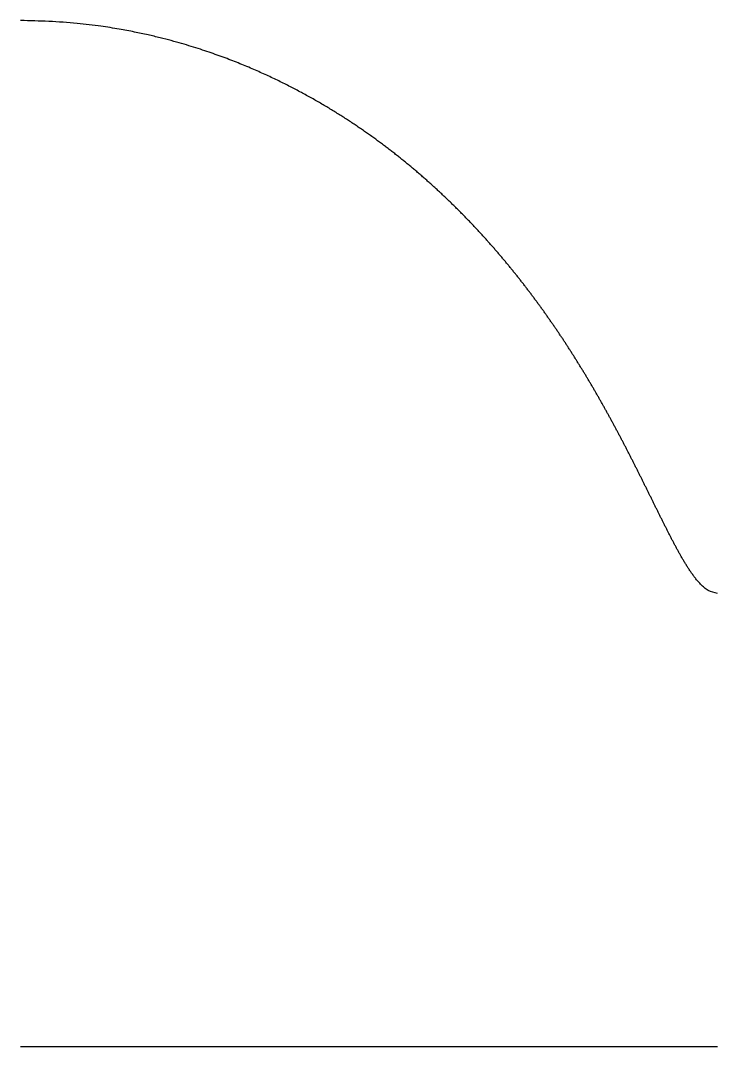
# Model space of a CAD drawing. Header units: metres. Extents: x 0 to 39.1, y 0 to 57.5.
import ezdxf

# ---------------------------------------------------------------- set-up
doc = ezdxf.new("R2010")
doc.units = ezdxf.units.M

msp = doc.modelspace()

# ---------------------------------------------------------------- linework, layer by layer
msp.add_line((0, 0), (39.067, 0))
msp.add_spline([(39.067, 25.395), (38.546, 25.556), (38.322, 25.718), (38.146, 25.879), (37.996, 26.04), (37.861, 26.201), (37.736, 26.363), (37.62, 26.524), (37.51, 26.685), (37.405, 26.847), (37.303, 27.008), (37.205, 27.169), (37.11, 27.331), (37.017, 27.492), (36.926, 27.653), (36.837, 27.815), (36.749, 27.976), (36.663, 28.137), (36.577, 28.299), (36.493, 28.46), (36.41, 28.621), (36.327, 28.783), (36.244, 28.944), (36.163, 29.105), (36.082, 29.267), (36.001, 29.428), (35.92, 29.589), (35.84, 29.751), (35.76, 29.912), (35.68, 30.073), (35.601, 30.235), (35.521, 30.396), (35.441, 30.557), (35.362, 30.719), (35.282, 30.88), (35.203, 31.041), (35.123, 31.203), (35.043, 31.364), (34.963, 31.525), (34.883, 31.687), (34.803, 31.848), (34.722, 32.009), (34.642, 32.171), (34.561, 32.332), (34.479, 32.493), (34.398, 32.655), (34.316, 32.816), (34.234, 32.977), (34.152, 33.139), (34.069, 33.3), (33.986, 33.461), (33.902, 33.623), (33.818, 33.784), (33.734, 33.945), (33.649, 34.107), (33.564, 34.268), (33.479, 34.429), (33.393, 34.591), (33.306, 34.752), (33.219, 34.913), (33.132, 35.075), (33.044, 35.236), (32.955, 35.397), (32.866, 35.559), (32.776, 35.72), (32.686, 35.881), (32.596, 36.043), (32.504, 36.204), (32.413, 36.365), (32.32, 36.527), (32.227, 36.688), (32.133, 36.849), (32.039, 37.011), (31.944, 37.172), (31.848, 37.333), (31.752, 37.495), (31.655, 37.656), (31.558, 37.817), (31.459, 37.979), (31.36, 38.14), (31.26, 38.301), (31.16, 38.463), (31.059, 38.624), (30.956, 38.785), (30.854, 38.947), (30.75, 39.108), (30.646, 39.269), (30.541, 39.431), (30.435, 39.592), (30.328, 39.753), (30.22, 39.915), (30.111, 40.076), (30.002, 40.237), (29.892, 40.399), (29.781, 40.56), (29.669, 40.721), (29.555, 40.883), (29.442, 41.044), (29.327, 41.205), (29.211, 41.367), (29.094, 41.528), (28.976, 41.689), (28.857, 41.851), (28.737, 42.012), (28.616, 42.173), (28.494, 42.335), (28.371, 42.496), (28.247, 42.657), (28.122, 42.819), (27.995, 42.98), (27.868, 43.141), (27.739, 43.303), (27.609, 43.464), (27.478, 43.625), (27.345, 43.787), (27.212, 43.948), (27.077, 44.109), (26.941, 44.271), (26.803, 44.432), (26.664, 44.593), (26.524, 44.755), (26.383, 44.916), (26.24, 45.077), (26.095, 45.239), (25.949, 45.4), (25.802, 45.561), (25.653, 45.723), (25.503, 45.884), (25.351, 46.045), (25.197, 46.207), (25.042, 46.368), (24.885, 46.529), (24.726, 46.691), (24.566, 46.852), (24.404, 47.013), (24.24, 47.175), (24.074, 47.336), (23.906, 47.497), (23.737, 47.659), (23.565, 47.82), (23.391, 47.981), (23.215, 48.143), (23.038, 48.304), (22.858, 48.465), (22.675, 48.627), (22.491, 48.788), (22.304, 48.949), (22.114, 49.111), (21.923, 49.272), (21.728, 49.433), (21.531, 49.595), (21.332, 49.756), (21.129, 49.917), (20.924, 50.079), (20.716, 50.24), (20.505, 50.401), (20.29, 50.563), (20.073, 50.724), (19.852, 50.885), (19.627, 51.047), (19.399, 51.208), (19.168, 51.369), (18.932, 51.531), (18.693, 51.692), (18.449, 51.853), (18.201, 52.015), (17.949, 52.176), (17.692, 52.337), (17.43, 52.499), (17.163, 52.66), (16.89, 52.821), (16.612, 52.983), (16.328, 53.144), (16.038, 53.305), (15.741, 53.467), (15.438, 53.628), (15.126, 53.789), (14.807, 53.951), (14.48, 54.112), (14.144, 54.273), (13.798, 54.435), (13.442, 54.596), (13.074, 54.757), (12.695, 54.919), (12.302, 55.08), (11.895, 55.241), (11.471, 55.403), (11.03, 55.564), (10.568, 55.725), (10.083, 55.887), (9.572, 56.048), (9.03, 56.209), (8.451, 56.371), (7.828, 56.532), (7.147, 56.693), (6.392, 56.855), (5.533, 57.016), (4.511, 57.177), (3.174, 57.339), (0, 57.5)], degree=3)

doc.saveas('drawing.dxf')
